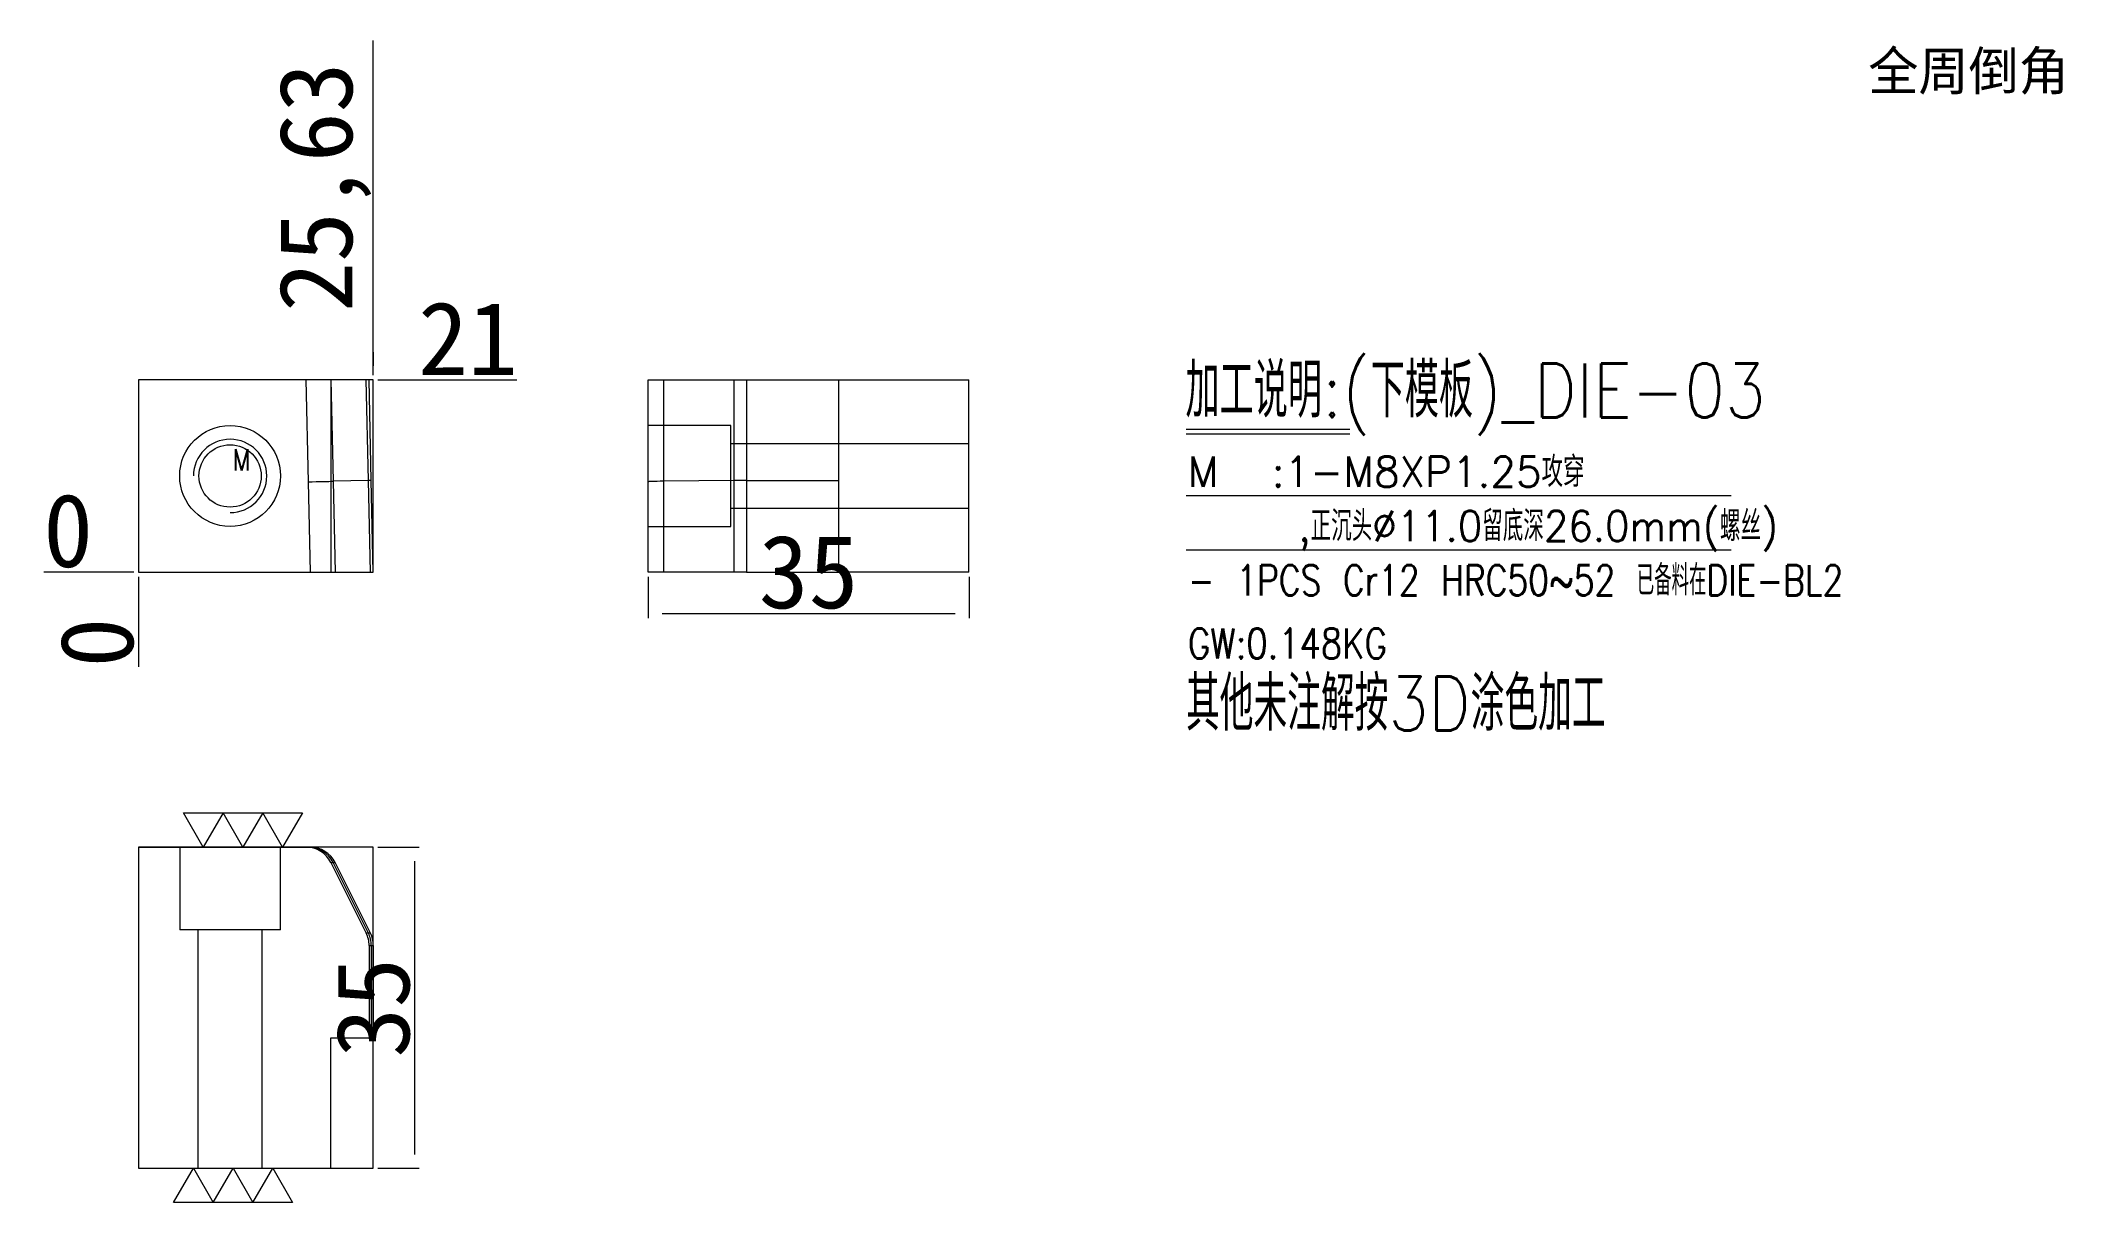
# Model space of a CAD drawing. Header units: millimetres. Extents: x 12276 to 12497, y 41955 to 42082.
import ezdxf
from ezdxf.enums import TextEntityAlignment as Align

# ---------------------------------------------------------------- set-up
doc = ezdxf.new("R2010")
doc.units = ezdxf.units.MM
doc.linetypes.add('DASHED', pattern=[0])
doc.layers.add('DIE', color=7, linetype='Continuous')
doc.layers.add('dim', color=4, linetype='Continuous')
doc.styles.add('_PUG_ERP', font='txt')
doc.styles.add('chinesef_fs', font='txt.shx', dxfattribs={"bigfont": 'gbcbig.shx'})
doc.dimstyles.new('_PUG_ERP', dxfattribs={"dimtxt": 8, "dimasz": 1.5, "dimexe": 0.5, "dimexo": 0.5, "dimgap": 0.5, "dimtad": 1, "dimtxsty": '_PUG_ERP', "dimblk": 'CLOSEDBLANK', "dimcen": 0, "dimclrd": 4, "dimclre": 4, "dimclrt": 3, "dimazin": 3, "dimtfac": 1, "dimtmove": 0, "dimatfit": 3, "dimldrblk": 'CLOSEDBLANK', "dimlwd": 9, "dimlwe": 9})

# ---------------------------------------------------------------- blocks, each defined once
blk = doc.blocks.new('*D733')
at = {"layer": 'Defpoints', "color": 0}
for p in [(12312.48, 42044.74), (12316.98, 42044.74), (12286.85, 42023.74)]:
    blk.add_point(p, dxfattribs=at)
at = {"layer": 'dim', "color": 4, "lineweight": 9}
blk.add_line((12312.98, 42044.74), (12328.14, 42044.74), dxfattribs=at)
at = {"layer": 'dim', "color": 3, "lineweight": 13, "insert": (12322.81, 42049.24), "char_height": 8, "attachment_point": 5, "style": '_PUG_ERP'}
blk.add_mtext('21', dxfattribs=at)
blk = doc.blocks.new('_ClosedBlank')
blk = doc.blocks.new('*D734')
at = {"layer": 'Defpoints', "color": 0}
for p in [(12282.35, 42023.74), (12286.85, 42023.74), (12286.85, 42023.74)]:
    blk.add_point(p, dxfattribs=at)
at = {"layer": 'dim', "color": 4, "lineweight": 9}
blk.add_line((12286.35, 42023.74), (12276.52, 42023.74), dxfattribs=at)
at = {"layer": 'dim', "color": 3, "lineweight": 13, "insert": (12279.18, 42028.24), "char_height": 8, "attachment_point": 5, "style": '_PUG_ERP'}
blk.add_mtext('0', dxfattribs=at)
blk = doc.blocks.new('*D735')
at = {"layer": 'Defpoints', "color": 0}
for p in [(12286.85, 42023.74), (12286.85, 42023.74), (12286.85, 42019.24)]:
    blk.add_point(p, dxfattribs=at)
at = {"layer": 'dim', "color": 4, "lineweight": 9}
blk.add_line((12286.85, 42023.24), (12286.85, 42013.41), dxfattribs=at)
at = {"layer": 'dim', "color": 3, "lineweight": 13, "insert": (12282.35, 42016.07), "char_height": 8, "attachment_point": 5, "rotation": 90, "style": '_PUG_ERP'}
blk.add_mtext('0', dxfattribs=at)
blk = doc.blocks.new('*D736')
at = {"layer": 'Defpoints', "color": 0}
for p in [(12312.48, 42049.24), (12312.48, 42044.74), (12286.85, 42023.74)]:
    blk.add_point(p, dxfattribs=at)
at = {"layer": 'dim', "color": 4, "lineweight": 9}
for p, q in [((12312.48, 42046.24), (12312.48, 42081.74)), ((12312.48, 42045.24), (12312.48, 42047.74)), ((12312.48, 42047.74), (12312.48, 42046.24))]:
    blk.add_line(p, q, dxfattribs=at)
at = {"layer": 'dim', "color": 3, "lineweight": 13, "insert": (12307.22, 42065.74), "char_height": 8, "attachment_point": 5, "rotation": 90, "style": '_PUG_ERP'}
blk.add_mtext('25,63', dxfattribs=at)
blk = doc.blocks.new('*D737')
at = {"layer": 'Defpoints', "color": 0}
for p in [(12312.48, 41993.74), (12312.48, 41958.74), (12316.98, 41958.74)]:
    blk.add_point(p, dxfattribs=at)
at = {"layer": 'dim', "color": 4, "lineweight": 9}
for p, q in [((12312.98, 41993.74), (12317.48, 41993.74)), ((12316.98, 41992.24), (12316.98, 41960.24)), ((12312.98, 41958.74), (12317.48, 41958.74))]:
    blk.add_line(p, q, dxfattribs=at)
at = {"layer": 'dim', "color": 3, "lineweight": 13, "insert": (12312.48, 41976.24), "char_height": 8, "attachment_point": 5, "rotation": 90, "style": '_PUG_ERP'}
blk.add_mtext('35', dxfattribs=at)
blk = doc.blocks.new('*D738')
at = {"layer": 'Defpoints', "color": 0}
for p in [(12342.48, 42023.74), (12377.48, 42023.74), (12377.48, 42019.24)]:
    blk.add_point(p, dxfattribs=at)
at = {"layer": 'dim', "color": 4, "lineweight": 9}
for p, q in [((12342.48, 42023.24), (12342.48, 42018.74)), ((12377.48, 42023.24), (12377.48, 42018.74)), ((12343.98, 42019.24), (12375.98, 42019.24))]:
    blk.add_line(p, q, dxfattribs=at)
at = {"layer": 'dim', "color": 3, "lineweight": 13, "insert": (12359.98, 42023.74), "char_height": 8, "attachment_point": 5, "style": '_PUG_ERP'}
blk.add_mtext('35', dxfattribs=at)

msp = doc.modelspace()

# ---------------------------------------------------------------- linework, layer by layer
at = {"layer": 'DIE', "color": 155, "linetype": 'Continuous', "lineweight": 18}
for p, q in [((12305.4, 42033.605), (12305.161, 42044.741)), ((12307.844, 42044.741), (12308.083, 42033.665)), ((12311.936, 42033.752), (12311.699, 42044.741)), ((12344.136, 42044.741), (12344.136, 42033.665)), ((12351.844, 42033.752), (12351.844, 42044.741)), ((12353.186, 42044.741), (12353.186, 42033.759)), ((12308.083, 42033.665), (12308.306, 42023.741)), ((12312.161, 42023.741), (12311.936, 42033.752)), ((12344.136, 42033.665), (12344.136, 42023.741)), ((12351.844, 42023.741), (12351.844, 42033.752)), ((12353.186, 42033.759), (12353.186, 42023.741)), ((12305.622, 42023.741), (12305.4, 42033.605))]:
    msp.add_line(p, q, dxfattribs=at)
at = {"layer": 'DIE', "color": 21, "linetype": 'DASHED', "lineweight": 13, "ltscale": 0.148067}
for p, q in [((12307.851, 42044.741), (12307.851, 42023.741)), ((12307.844, 41992.083), (12311.699, 41984.374)), ((12311.936, 41984.374), (12308.083, 41992.083)), ((12312.016, 41983.033), (12312.016, 41972.941)), ((12312.252, 41983.033), (12312.252, 41972.941))]:
    msp.add_line(p, q, dxfattribs=at)
at = {"layer": 'DIE', "color": 21, "linetype": 'Continuous', "lineweight": 18}
for p, q in [((12342.478, 42044.741), (12344.136, 42044.741)), ((12342.478, 42033.605), (12342.478, 42044.741)), ((12344.136, 42044.741), (12351.844, 42044.741)), ((12351.844, 42044.741), (12353.186, 42044.741)), ((12353.186, 42044.741), (12363.278, 42044.741)), ((12363.278, 42044.741), (12377.478, 42044.741)), ((12363.278, 42033.759), (12363.278, 42044.741)), ((12377.478, 42023.741), (12377.478, 42044.741)), ((12311.936, 42033.752), (12308.083, 42033.665)), ((12351.844, 42033.752), (12344.136, 42033.665)), ((12353.186, 42033.759), (12363.278, 42033.759)), ((12363.278, 42023.741), (12363.278, 42033.759)), ((12342.478, 42023.741), (12342.478, 42033.605)), ((12344.136, 42023.741), (12342.478, 42023.741)), ((12351.844, 42023.741), (12344.136, 42023.741)), ((12353.186, 42023.741), (12351.844, 42023.741)), ((12353.186, 42023.741), (12363.278, 42023.741)), ((12377.478, 42023.741), (12363.278, 42023.741)), ((12286.851, 41993.741), (12305.622, 41993.741)), ((12286.851, 41993.741), (12286.851, 41958.741)), ((12312.161, 41984.374), (12308.306, 41992.083)), ((12312.478, 41983.033), (12312.478, 41972.941)), ((12307.851, 41958.741), (12307.851, 41972.941)), ((12307.851, 41972.941), (12312.478, 41972.941)), ((12286.851, 41958.741), (12307.851, 41958.741))]:
    msp.add_line(p, q, dxfattribs=at)
at = {"layer": 'DIE', "color": 31, "linetype": 'DASHED', "lineweight": 13, "ltscale": 0.148067}
for p, q in [((12351.478, 42039.741), (12342.478, 42039.741)), ((12351.478, 42034.241), (12351.478, 42039.741)), ((12377.478, 42037.744), (12351.478, 42037.744)), ((12351.478, 42028.741), (12351.478, 42034.241)), ((12351.478, 42030.737), (12377.478, 42030.737)), ((12342.478, 42028.741), (12351.478, 42028.741)), ((12291.351, 41993.741), (12291.351, 41984.741)), ((12302.351, 41984.741), (12302.351, 41993.741)), ((12302.351, 41984.741), (12291.351, 41984.741)), ((12293.348, 41984.741), (12293.348, 41958.741)), ((12300.355, 41958.741), (12300.355, 41984.741))]:
    msp.add_line(p, q, dxfattribs=at)
at = {"layer": 'DIE', "color": 155, "linetype": 'DASHED', "lineweight": 13, "ltscale": 0.148067}
for p, q in [((12307.844, 41992.083), (12308.083, 41992.083)), ((12308.083, 41992.083), (12308.306, 41992.083)), ((12311.936, 41984.374), (12311.699, 41984.374)), ((12312.161, 41984.374), (12311.936, 41984.374)), ((12312.016, 41983.033), (12312.252, 41983.033)), ((12312.252, 41983.033), (12312.478, 41983.033))]:
    msp.add_line(p, q, dxfattribs=at)
at = {"layer": 'DIE', "color": 1, "lineweight": 13}
msp.add_lwpolyline([(12312.252, 42033.759), (12312.016, 42044.741), (12286.851, 42044.741), (12286.851, 42023.741), (12312.478, 42023.741)], close=True, dxfattribs=at)
at = {"layer": 'DIE', "color": 42, "linetype": 'Continuous', "lineweight": 18}
msp.add_circle((12296.851, 42034.241), 5.5, dxfattribs=at)
at = {"layer": 'DIE', "color": 42, "linetype": 'Continuous', "lineweight": 13}
msp.add_circle((12296.851, 42034.241), 3.4, dxfattribs=at)
msp.add_arc((12296.851, 42034.241), 4, 270, 180, dxfattribs=at)
at = {"layer": 'DIE', "color": 21, "linetype": 'Continuous', "lineweight": 18}
for centre, major_axis, ratio, start_param, end_param in [((12305.4, 42033.607), (2.999, 0.066), 0.000906, 4.7123886, 5.8195375), ((12345.478, 42033.607), (3, 0.003), 0.021947, 2.0344243, 3.1415732), ((12305.622, 41990.741), (-3.001, 0), 0.999747, 3.6052403, 4.712389), ((12309.477, 41983.033), (-3.001, 0), 0.999747, 3.1415927, 3.6052403)]:
    msp.add_ellipse(centre, major_axis=major_axis, ratio=ratio, start_param=start_param, end_param=end_param, dxfattribs=at)
at = {"layer": 'DIE', "color": 21, "linetype": 'DASHED', "lineweight": 13, "ltscale": 0.148067}
for centre, major_axis, ratio, start_param, end_param in [((12305.161, 41990.741), (-3.001, 0), 0.999769, 3.6052403, 4.712389), ((12305.4, 41990.741), (0.124, 2.997), 0.999759, 5.2172732, 6.3244222), ((12309.016, 41983.033), (-3.001, 0), 0.999769, 3.1415927, 3.6052403)]:
    msp.add_ellipse(centre, major_axis=major_axis, ratio=ratio, start_param=start_param, end_param=end_param, dxfattribs=at)
at = {"layer": 'DIE', "color": 21, "linetype": 'Continuous', "lineweight": 18}
for points in [[(12312.252, 42033.759), (12312.252, 42033.759), (12312.225, 42033.758), (12312.119, 42033.756), (12312.039, 42033.754), (12311.936, 42033.752)], [(12353.186, 42033.759), (12352.954, 42033.759), (12352.722, 42033.758), (12352.271, 42033.756), (12352.052, 42033.754), (12351.844, 42033.752)]]:
    msp.add_open_spline(points, degree=3, knots=[0, 0, 0, 0, 0.5, 0.5, 1, 1, 1, 1], dxfattribs=at)
at = {"layer": 'DIE', "color": 21, "linetype": 'DASHED', "lineweight": 13, "ltscale": 0.148067}
msp.add_open_spline([(12312.252, 41983.033), (12312.252, 41983.265), (12312.225, 41983.496), (12312.119, 41983.948), (12312.039, 41984.167), (12311.936, 41984.374)], degree=3, knots=[0, 0, 0, 0, 0.5, 0.5, 1, 1, 1, 1], dxfattribs=at)
at = {"layer": 'dim', "color": 8, "linetype": 'Continuous', "lineweight": 18}
for p, q in [((12401.186, 42039.335), (12419.027, 42039.335)), ((12401.186, 42038.844), (12419.027, 42038.844)), ((12401.186, 42032.11), (12460.629, 42032.11)), ((12401.186, 42026.196), (12460.629, 42026.196))]:
    msp.add_line(p, q, dxfattribs=at)
at = {"layer": 'dim', "color": 252, "linetype": 'DASHED', "lineweight": 13, "ltscale": 0.2}
for points in [[(12286.851, 42023.741), (12312.478, 42023.741), (12312.478, 42044.741), (12286.851, 42044.741)], [(12286.851, 41958.741), (12312.478, 41958.741), (12312.478, 41993.741), (12286.851, 41993.741)]]:
    msp.add_lwpolyline(points, close=True, dxfattribs=at)
at = {"layer": 'dim', "lineweight": 13}
for points in [[(12304.74, 41997.491), (12302.575, 41993.741), (12300.41, 41997.491), (12298.245, 41993.741), (12296.08, 41997.491), (12293.915, 41993.741), (12291.75, 41997.491), (12304.74, 41997.491)], [(12290.679, 41954.991), (12292.844, 41958.741), (12295.009, 41954.991), (12297.174, 41958.741), (12299.339, 41954.991), (12301.504, 41958.741), (12303.669, 41954.991), (12290.679, 41954.991)]]:
    msp.add_lwpolyline(points, close=True, dxfattribs=at)

# ---------------------------------------------------------------- texts
at = {"layer": 'dim'}
msp.add_text('全周倒角', height=4.2088, dxfattribs=at).set_placement((12486.546, 42078.506), align=Align.MIDDLE)
at = {"layer": 'dim', "color": 4, "lineweight": 13, "style": 'chinesef_fs'}
for s, height, width, p in [('加工说明:(下模板)_DIE-03', 5.9, 0.8765, (12401.099, 42040.619)), ('M', 2.3, 0.8408, (12297.11, 42034.845)), ('M  :1-M8XP1.25攻穿', 3.3, 0.9866, (12401.36, 42033.045)), ('    ,正沉头%%c11.0留底深26.0mm(螺丝)', 3.3, 0.9432, (12401.36, 42027.131)), ('- 1PCS Cr12 HRC50~52 已备料在DIE-BL2 ', 3.3, 0.7996, (12401.36, 42021.216)), ('GW:0.148KG ', 3.3, 0.8211, (12401.36, 42014.319))]:
    msp.add_text(s, height=height, dxfattribs=dict(at, width=width)).set_placement(p)
at = {"layer": 'dim', "color": 21, "lineweight": 13, "style": 'chinesef_fs', "width": 0.8663}
msp.add_text('其他未注解按3D涂色加工', height=5.9, dxfattribs=at).set_placement((12401.16, 42006.459))

# ---------------------------------------------------------------- dimensions: what is measured, and where the dimension line sits
at = {"layer": 'dim', "lineweight": 13}
for feature_location, offset, dtype, origin, picture, middle in [((12312.478, 42044.741), (0, 4.5), 1, (12286.851, 42023.741), '*D736', (12307.216, 42065.741)), ((12312.478, 42044.741), (4.5, 0), 0, (12286.851, 42023.741), '*D733', (12322.811, 42049.241)), ((12286.851015331, 42023.740958747), (-4.5, 0), 0, (12286.851015331, 42023.740958747), '*D734', (12279.184348664, 42028.240958747)), ((12286.851015331, 42023.740958747), (0, -4.5), 1, (12286.851015331, 42023.740958747), '*D735', (12282.351015331, 42016.074292081))]:
    dim = msp.add_ordinate_dim(feature_location=feature_location, offset=offset, dtype=dtype, origin=origin, dimstyle='_PUG_ERP', dxfattribs=at)
    dim.commit()
    dim.dimension.update_dxf_attribs({"geometry": picture, "text_midpoint": middle})
dim = msp.add_linear_dim(base=(12377.478, 42019.241), p1=(12342.478, 42023.741), p2=(12377.478, 42023.741), dimstyle='_PUG_ERP', dxfattribs=at)
dim.commit()
dim.dimension.update_dxf_attribs({"geometry": '*D738', "text_midpoint": (12359.978, 42023.741)})
dim = msp.add_linear_dim(base=(12316.978, 41958.741), p1=(12312.478, 41993.741), p2=(12312.478, 41958.741), angle=90, dimstyle='_PUG_ERP', dxfattribs=at)
dim.commit()
dim.dimension.update_dxf_attribs({"geometry": '*D737', "text_midpoint": (12312.478, 41976.241)})

doc.saveas('drawing.dxf')
